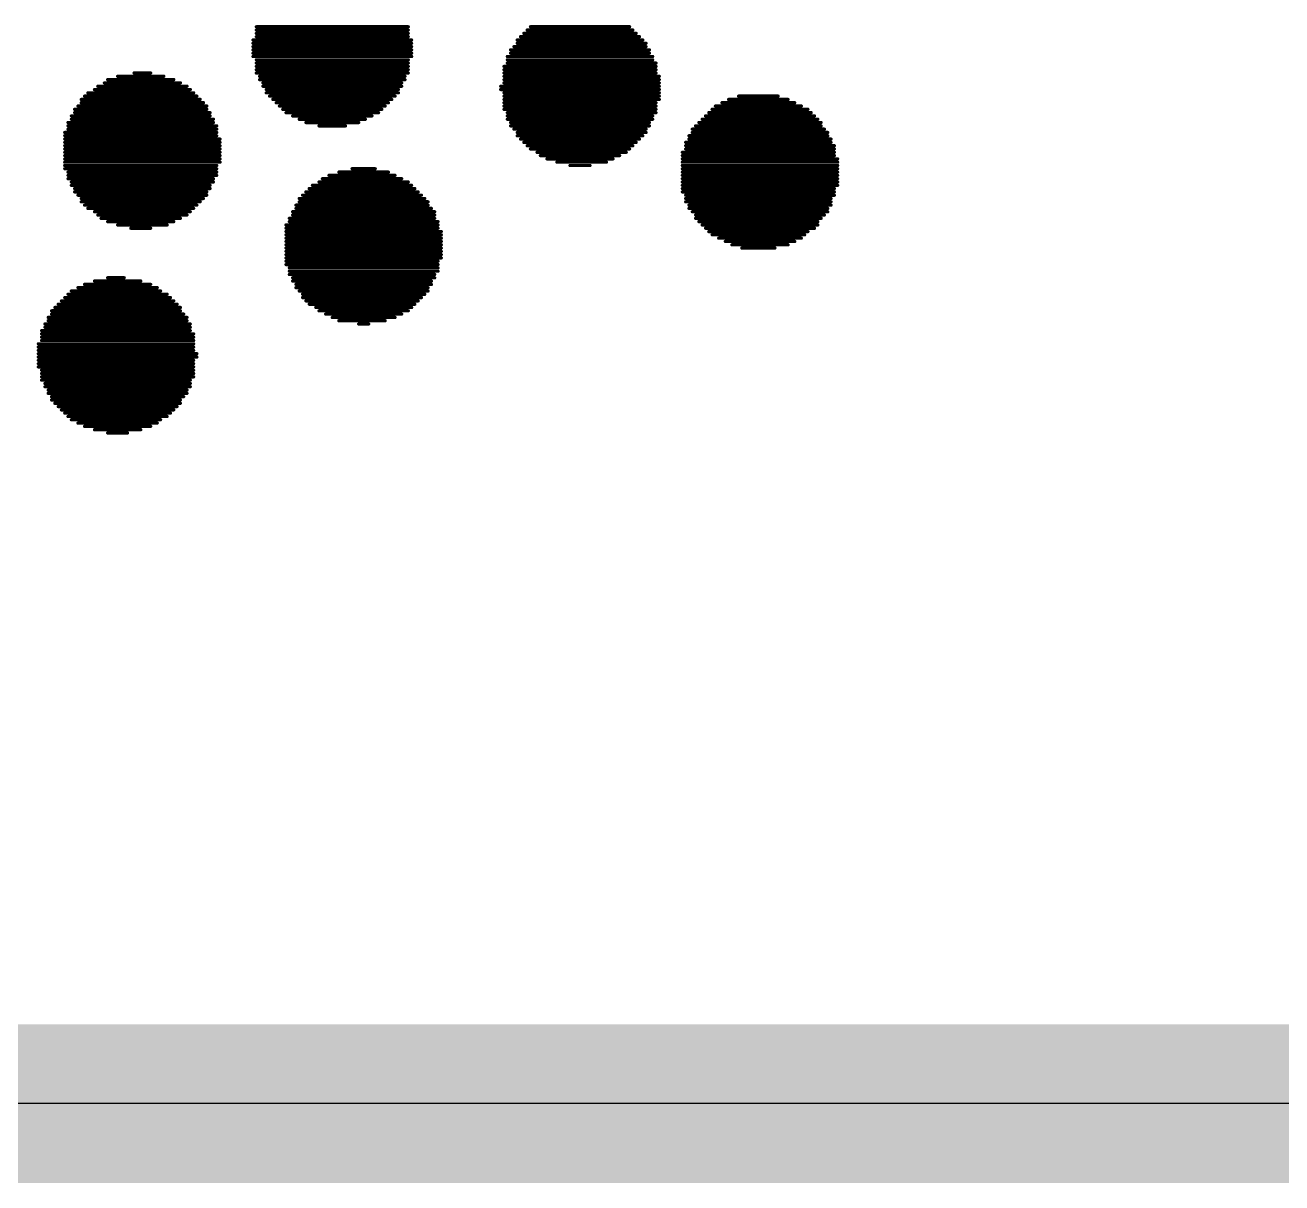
# Model space of a CAD drawing. Header units: millimetres. Extents: x 45 to 209, y 90 to 189.
# Drawn here: x 137.658 to 140.074, y 93.256 to 95.483 of the extents above; entities that cross this region are included whole.
import ezdxf

# ---------------------------------------------------------------- set-up
doc = ezdxf.new("R2010")
doc.units = ezdxf.units.MM
for name, color, linetype in [('BottomLayer', 5, 'Continuous'), ('Mechanical1', 6, 'Continuous'), ('TopLayer', 1, 'Continuous'), ('TopOverlay', 2, 'Continuous')]:
    doc.layers.add(name, color=color, linetype=linetype)

# ---------------------------------------------------------------- blocks, each defined once
blk = doc.blocks.new('5394DE47_A0E8_4329_8464_7791B7C19310_63')
at = {"layer": 'TopOverlay', "const_width": 0.00635}
for points in [[(4.383, 1.3242), (4.6751, 1.3242)], [(4.383, 1.3179), (4.6751, 1.3179)], [(4.383, 1.3115), (4.6751, 1.3115)], [(4.383, 1.3052), (4.6751, 1.3052)], [(4.891, 1.3052), (5.1196, 1.3052)], [(4.8974, 1.3115), (5.1133, 1.3115)], [(4.9037, 1.3179), (5.1069, 1.3179)], [(4.9101, 1.3242), (5.1006, 1.3242)], [(4.3767, 1.2988), (4.6815, 1.2988)], [(4.3767, 1.2925), (4.6815, 1.2925)], [(4.3767, 1.2861), (4.6815, 1.2861)], [(4.3767, 1.2798), (4.6815, 1.2798)], [(4.872, 1.2798), (5.1387, 1.2798)], [(4.8783, 1.2861), (5.1323, 1.2861)], [(4.8847, 1.2988), (5.126, 1.2988)], [(4.8847, 1.2925), (5.1323, 1.2925)], [(4.3767, 1.2734), (4.6815, 1.2734)], [(4.3767, 1.2671), (4.6815, 1.2671)], [(4.383, 1.2607), (4.6751, 1.2607)], [(4.383, 1.2544), (4.6751, 1.2544)], [(4.8656, 1.2671), (5.145, 1.2671)], [(4.8656, 1.2607), (5.145, 1.2607)], [(4.8656, 1.2544), (5.1514, 1.2544)], [(4.872, 1.2734), (5.1387, 1.2734)], [(4.1481, 1.2353), (4.1798, 1.2353)], [(4.383, 1.248), (4.6751, 1.248)], [(4.383, 1.2417), (4.6751, 1.2417)], [(4.383, 1.2353), (4.6751, 1.2353)], [(4.8593, 1.248), (5.1514, 1.248)], [(4.8593, 1.2417), (5.1514, 1.2417)], [(4.8593, 1.2353), (5.1514, 1.2353)], [(4.0782, 1.2099), (4.2497, 1.2099)], [(4.0909, 1.2163), (4.237, 1.2163)], [(4.0973, 1.2226), (4.2243, 1.2226)], [(4.1163, 1.229), (4.2052, 1.229)], [(4.3894, 1.229), (4.6688, 1.229)], [(4.3894, 1.2226), (4.6688, 1.2226)], [(4.3957, 1.2163), (4.6624, 1.2163)], [(4.3957, 1.2099), (4.6624, 1.2099)], [(4.8529, 1.2099), (5.1577, 1.2099)], [(4.8593, 1.229), (5.1577, 1.229)], [(4.8593, 1.2226), (5.1577, 1.2226)], [(4.8593, 1.2163), (5.1577, 1.2163)], [(4.0465, 1.1845), (4.2751, 1.1845)], [(4.0528, 1.1909), (4.2687, 1.1909)], [(4.0592, 1.1972), (4.2624, 1.1972)], [(4.0719, 1.2036), (4.256, 1.2036)], [(4.4021, 1.2036), (4.6561, 1.2036)], [(4.4021, 1.1972), (4.6561, 1.1972)], [(4.4084, 1.1909), (4.6497, 1.1909)], [(4.4148, 1.1845), (4.6434, 1.1845)], [(4.8529, 1.2036), (5.1577, 1.2036)], [(4.8593, 1.1972), (5.1577, 1.1972)], [(4.8593, 1.1909), (5.1577, 1.1909)], [(4.8593, 1.1845), (5.1577, 1.1845)], [(5.2911, 1.1845), (5.4054, 1.1845)], [(5.3101, 1.1909), (5.3863, 1.1909)], [(4.0338, 1.1655), (4.2878, 1.1655)], [(4.0338, 1.1591), (4.2941, 1.1591)], [(4.0401, 1.1718), (4.2878, 1.1718)], [(4.0465, 1.1782), (4.2814, 1.1782)], [(4.4211, 1.1782), (4.637, 1.1782)], [(4.4275, 1.1718), (4.6307, 1.1718)], [(4.4338, 1.1655), (4.6243, 1.1655)], [(4.4402, 1.1591), (4.618, 1.1591)], [(4.8593, 1.1782), (5.1514, 1.1782)], [(4.8593, 1.1718), (5.1514, 1.1718)], [(4.8593, 1.1655), (5.1514, 1.1655)], [(4.8656, 1.1591), (5.1514, 1.1591)], [(5.253, 1.1591), (5.4498, 1.1591)], [(5.2593, 1.1655), (5.4435, 1.1655)], [(5.2657, 1.1718), (5.4308, 1.1718)], [(5.2784, 1.1782), (5.4181, 1.1782)], [(4.0211, 1.1401), (4.3005, 1.1401)], [(4.0211, 1.1337), (4.3068, 1.1337)], [(4.0274, 1.1528), (4.2941, 1.1528)], [(4.0274, 1.1464), (4.3005, 1.1464)], [(4.4529, 1.1528), (4.6053, 1.1528)], [(4.4656, 1.1464), (4.5926, 1.1464)], [(4.4783, 1.1401), (4.5799, 1.1401)], [(4.5037, 1.1337), (4.5545, 1.1337)], [(4.8656, 1.1528), (5.145, 1.1528)], [(4.8656, 1.1464), (5.145, 1.1464)], [(4.872, 1.1401), (5.1387, 1.1401)], [(4.872, 1.1337), (5.1387, 1.1337)], [(5.2276, 1.1337), (5.4689, 1.1337)], [(5.2339, 1.1401), (5.4689, 1.1401)], [(5.2403, 1.1464), (5.4625, 1.1464)], [(5.2466, 1.1528), (5.4562, 1.1528)], [(4.0147, 1.121), (4.3068, 1.121)], [(4.0147, 1.1147), (4.3068, 1.1147)], [(4.0147, 1.1083), (4.3132, 1.1083)], [(4.0211, 1.1274), (4.3068, 1.1274)], [(4.8783, 1.1274), (5.1323, 1.1274)], [(4.8847, 1.121), (5.1323, 1.121)], [(4.8847, 1.1147), (5.126, 1.1147)], [(4.891, 1.1083), (5.1196, 1.1083)], [(5.2149, 1.1147), (5.4816, 1.1147)], [(5.2149, 1.1083), (5.4879, 1.1083)], [(5.2212, 1.1274), (5.4752, 1.1274)], [(5.2212, 1.121), (5.4816, 1.121)], [(4.0147, 1.102), (4.3132, 1.102)], [(4.0147, 1.0956), (4.3132, 1.0956)], [(4.0147, 1.0893), (4.3132, 1.0893)], [(4.8974, 1.102), (5.1133, 1.102)], [(4.9037, 1.0956), (5.1069, 1.0956)], [(4.9101, 1.0893), (5.1006, 1.0893)], [(5.2085, 1.102), (5.4879, 1.102)], [(5.2085, 1.0956), (5.4943, 1.0956)], [(5.2085, 1.0893), (5.4943, 1.0893)], [(4.0147, 1.0829), (4.3132, 1.0829)], [(4.0147, 1.0766), (4.3132, 1.0766)], [(4.0147, 1.0702), (4.3132, 1.0702)], [(4.0147, 1.0639), (4.3132, 1.0639)], [(4.9228, 1.0829), (5.0942, 1.0829)], [(4.9291, 1.0766), (5.0815, 1.0766)], [(4.9418, 1.0702), (5.0688, 1.0702)], [(4.9609, 1.0639), (5.0561, 1.0639)], [(5.2022, 1.0829), (5.4943, 1.0829)], [(5.2022, 1.0766), (5.4943, 1.0766)], [(5.2022, 1.0702), (5.5006, 1.0702)], [(5.2022, 1.0639), (5.5006, 1.0639)], [(4.0147, 1.0575), (4.3068, 1.0575)], [(4.0147, 1.0512), (4.3068, 1.0512)], [(4.0211, 1.0448), (4.3068, 1.0448)], [(4.0211, 1.0385), (4.3068, 1.0385)], [(4.5227, 1.0385), (4.6497, 1.0385)], [(4.5418, 1.0448), (4.637, 1.0448)], [(4.5672, 1.0512), (4.6116, 1.0512)], [(4.9863, 1.0575), (5.0244, 1.0575)], [(5.2022, 1.0575), (5.5006, 1.0575)], [(5.2022, 1.0512), (5.5006, 1.0512)], [(5.2022, 1.0448), (5.5006, 1.0448)], [(5.2022, 1.0385), (5.5006, 1.0385)], [(4.0211, 1.0321), (4.3005, 1.0321)], [(4.0274, 1.0258), (4.3005, 1.0258)], [(4.0274, 1.0194), (4.2941, 1.0194)], [(4.0338, 1.0131), (4.2941, 1.0131)], [(4.4846, 1.0131), (4.6878, 1.0131)], [(4.491, 1.0194), (4.6815, 1.0194)], [(4.5037, 1.0258), (4.6751, 1.0258)], [(4.51, 1.0321), (4.6624, 1.0321)], [(5.2022, 1.0321), (5.5006, 1.0321)], [(5.2022, 1.0258), (5.5006, 1.0258)], [(5.2022, 1.0194), (5.5006, 1.0194)], [(5.2022, 1.0131), (5.4943, 1.0131)], [(4.0338, 1.0067), (4.2878, 1.0067)], [(4.0401, 1.0004), (4.2878, 1.0004)], [(4.0465, 0.994), (4.2814, 0.994)], [(4.0465, 0.9877), (4.2751, 0.9877)], [(4.4656, 0.994), (4.7069, 0.994)], [(4.4656, 0.9877), (4.7132, 0.9877)], [(4.4719, 1.0004), (4.7005, 1.0004)], [(4.4783, 1.0067), (4.6942, 1.0067)], [(5.2022, 1.0067), (5.4943, 1.0067)], [(5.2085, 1.0004), (5.4943, 1.0004)], [(5.2085, 0.994), (5.4879, 0.994)], [(5.2085, 0.9877), (5.4879, 0.9877)], [(4.0528, 0.9813), (4.2687, 0.9813)], [(4.0592, 0.975), (4.2624, 0.975)], [(4.0719, 0.9686), (4.256, 0.9686)], [(4.4529, 0.9686), (4.7259, 0.9686)], [(4.4592, 0.9813), (4.7132, 0.9813)], [(4.4592, 0.975), (4.7196, 0.975)], [(5.2149, 0.9813), (5.4879, 0.9813)], [(5.2149, 0.975), (5.4816, 0.975)], [(5.2212, 0.9686), (5.4816, 0.9686)], [(4.0782, 0.9623), (4.2497, 0.9623)], [(4.0846, 0.9559), (4.237, 0.9559)], [(4.0973, 0.9496), (4.2243, 0.9496)], [(4.1163, 0.9432), (4.2116, 0.9432)], [(4.4402, 0.9432), (4.7323, 0.9432)], [(4.4465, 0.9559), (4.7259, 0.9559)], [(4.4465, 0.9496), (4.7323, 0.9496)], [(4.4529, 0.9623), (4.7259, 0.9623)], [(5.2276, 0.9623), (5.4752, 0.9623)], [(5.2276, 0.9559), (5.4689, 0.9559)], [(5.2339, 0.9496), (5.4625, 0.9496)], [(5.2403, 0.9432), (5.4625, 0.9432)], [(4.1417, 0.9369), (4.1798, 0.9369)], [(4.4402, 0.9369), (4.7323, 0.9369)], [(4.4402, 0.9305), (4.7386, 0.9305)], [(4.4402, 0.9242), (4.7386, 0.9242)], [(4.4402, 0.9178), (4.7386, 0.9178)], [(5.2466, 0.9369), (5.4562, 0.9369)], [(5.253, 0.9305), (5.4435, 0.9305)], [(5.2593, 0.9242), (5.4371, 0.9242)], [(5.272, 0.9178), (5.4308, 0.9178)], [(4.4402, 0.9115), (4.7386, 0.9115)], [(4.4402, 0.9051), (4.7386, 0.9051)], [(4.4402, 0.8988), (4.7386, 0.8988)], [(4.4402, 0.8924), (4.7386, 0.8924)], [(5.2847, 0.9115), (5.4181, 0.9115)], [(5.2974, 0.9051), (5.4054, 0.9051)], [(5.3165, 0.8988), (5.38, 0.8988)], [(4.4402, 0.8861), (4.7386, 0.8861)], [(4.4402, 0.8797), (4.7386, 0.8797)], [(4.4402, 0.8734), (4.7323, 0.8734)], [(4.4402, 0.867), (4.7323, 0.867)], [(4.4465, 0.8607), (4.7323, 0.8607)], [(4.4465, 0.8543), (4.7323, 0.8543)], [(4.4465, 0.848), (4.7259, 0.848)], [(4.0401, 0.8226), (4.1925, 0.8226)], [(4.0528, 0.8289), (4.1798, 0.8289)], [(4.0719, 0.8353), (4.1608, 0.8353)], [(4.0973, 0.8416), (4.129, 0.8416)], [(4.4529, 0.8416), (4.7259, 0.8416)], [(4.4529, 0.8353), (4.7196, 0.8353)], [(4.4592, 0.8289), (4.7196, 0.8289)], [(4.4592, 0.8226), (4.7132, 0.8226)], [(4.0084, 0.7972), (4.2243, 0.7972)], [(4.0147, 0.8035), (4.2179, 0.8035)], [(4.0211, 0.8099), (4.2116, 0.8099)], [(4.0274, 0.8162), (4.1989, 0.8162)], [(4.4656, 0.8162), (4.7132, 0.8162)], [(4.4719, 0.8099), (4.7069, 0.8099)], [(4.4719, 0.8035), (4.7005, 0.8035)], [(4.4783, 0.7972), (4.6942, 0.7972)], [(3.9893, 0.7781), (4.237, 0.7781)], [(3.9893, 0.7718), (4.2433, 0.7718)], [(3.9957, 0.7845), (4.237, 0.7845)], [(4.002, 0.7908), (4.2306, 0.7908)], [(4.4846, 0.7908), (4.6878, 0.7908)], [(4.4973, 0.7845), (4.6815, 0.7845)], [(4.5037, 0.7781), (4.6751, 0.7781)], [(4.5164, 0.7718), (4.6624, 0.7718)], [(3.9766, 0.7527), (4.256, 0.7527)], [(3.9766, 0.7464), (4.256, 0.7464)], [(3.983, 0.7654), (4.2497, 0.7654)], [(3.983, 0.7591), (4.2497, 0.7591)], [(4.5291, 0.7654), (4.6497, 0.7654)], [(4.5418, 0.7591), (4.6307, 0.7591)], [(4.5799, 0.7527), (4.5989, 0.7527)], [(3.9703, 0.74), (4.256, 0.74)], [(3.9703, 0.7337), (4.2624, 0.7337)], [(3.9703, 0.7273), (4.2624, 0.7273)], [(3.9639, 0.7146), (4.2624, 0.7146)], [(3.9639, 0.7083), (4.2624, 0.7083)], [(3.9639, 0.7019), (4.2624, 0.7019)], [(3.9703, 0.721), (4.2624, 0.721)], [(3.9639, 0.6956), (4.2687, 0.6956)], [(3.9639, 0.6892), (4.2687, 0.6892)], [(3.9639, 0.6829), (4.2624, 0.6829)], [(3.9639, 0.6765), (4.2624, 0.6765)], [(3.9639, 0.6702), (4.2624, 0.6702)], [(3.9703, 0.6638), (4.2624, 0.6638)], [(3.9703, 0.6575), (4.2624, 0.6575)], [(3.9703, 0.6511), (4.2624, 0.6511)], [(3.9703, 0.6448), (4.256, 0.6448)], [(3.9766, 0.6384), (4.256, 0.6384)], [(3.9766, 0.6321), (4.256, 0.6321)], [(3.983, 0.6257), (4.2497, 0.6257)], [(3.983, 0.6194), (4.2497, 0.6194)], [(3.9893, 0.613), (4.2433, 0.613)], [(3.9893, 0.6067), (4.237, 0.6067)], [(3.9957, 0.6003), (4.237, 0.6003)], [(4.002, 0.594), (4.2306, 0.594)], [(4.0084, 0.5876), (4.2243, 0.5876)], [(4.0147, 0.5813), (4.2179, 0.5813)], [(4.0211, 0.5749), (4.2116, 0.5749)], [(4.0274, 0.5686), (4.1989, 0.5686)], [(4.0401, 0.5622), (4.1925, 0.5622)], [(4.0528, 0.5559), (4.1798, 0.5559)], [(4.0719, 0.5495), (4.1608, 0.5495)], [(4.0973, 0.5432), (4.1354, 0.5432)]]:
    blk.add_lwpolyline(points, dxfattribs=at)
at = {"layer": 'TopOverlay', "const_width": 0.00317}
for points in [[(4.3815, 1.3242, 1), (4.3846, 1.3242, 1)], [(4.3815, 1.3179, 1), (4.3846, 1.3179, 1)], [(4.3815, 1.3115, 1), (4.3846, 1.3115, 1)], [(4.3815, 1.3052, 1), (4.3846, 1.3052, 1)], [(4.6736, 1.3242, 1), (4.6767, 1.3242, 1)], [(4.6736, 1.3179, 1), (4.6767, 1.3179, 1)], [(4.6736, 1.3115, 1), (4.6767, 1.3115, 1)], [(4.6736, 1.3052, 1), (4.6767, 1.3052, 1)], [(4.8895, 1.3052, 1), (4.8926, 1.3052, 1)], [(4.8958, 1.3115, 1), (4.899, 1.3115, 1)], [(4.9022, 1.3179, 1), (4.9053, 1.3179, 1)], [(4.9085, 1.3242, 1), (4.9117, 1.3242, 1)], [(5.099, 1.3242, 1), (5.1022, 1.3242, 1)], [(5.1054, 1.3179, 1), (5.1085, 1.3179, 1)], [(5.1117, 1.3115, 1), (5.1149, 1.3115, 1)], [(5.1181, 1.3052, 1), (5.1212, 1.3052, 1)], [(4.3751, 1.2988, 1), (4.3783, 1.2988, 1)], [(4.3751, 1.2925, 1), (4.3783, 1.2925, 1)], [(4.3751, 1.2861, 1), (4.3783, 1.2861, 1)], [(4.3751, 1.2798, 1), (4.3783, 1.2798, 1)], [(4.6799, 1.2988, 1), (4.6831, 1.2988, 1)], [(4.6799, 1.2925, 1), (4.6831, 1.2925, 1)], [(4.6799, 1.2861, 1), (4.6831, 1.2861, 1)], [(4.6799, 1.2798, 1), (4.6831, 1.2798, 1)], [(4.8704, 1.2798, 1), (4.8736, 1.2798, 1)], [(4.8768, 1.2861, 1), (4.8799, 1.2861, 1)], [(4.8831, 1.2988, 1), (4.8863, 1.2988, 1)], [(4.8831, 1.2925, 1), (4.8863, 1.2925, 1)], [(5.1244, 1.2988, 1), (5.1276, 1.2988, 1)], [(5.1308, 1.2925, 1), (5.1339, 1.2925, 1)], [(5.1308, 1.2861, 1), (5.1339, 1.2861, 1)], [(5.1371, 1.2798, 1), (5.1403, 1.2798, 1)], [(4.3751, 1.2734, 1), (4.3783, 1.2734, 1)], [(4.3751, 1.2671, 1), (4.3783, 1.2671, 1)], [(4.3815, 1.2607, 1), (4.3846, 1.2607, 1)], [(4.3815, 1.2544, 1), (4.3846, 1.2544, 1)], [(4.6736, 1.2607, 1), (4.6767, 1.2607, 1)], [(4.6736, 1.2544, 1), (4.6767, 1.2544, 1)], [(4.6799, 1.2734, 1), (4.6831, 1.2734, 1)], [(4.6799, 1.2671, 1), (4.6831, 1.2671, 1)], [(4.8641, 1.2671, 1), (4.8672, 1.2671, 1)], [(4.8641, 1.2607, 1), (4.8672, 1.2607, 1)], [(4.8641, 1.2544, 1), (4.8672, 1.2544, 1)], [(4.8704, 1.2734, 1), (4.8736, 1.2734, 1)], [(5.1371, 1.2734, 1), (5.1403, 1.2734, 1)], [(5.1435, 1.2671, 1), (5.1466, 1.2671, 1)], [(5.1435, 1.2607, 1), (5.1466, 1.2607, 1)], [(5.1498, 1.2544, 1), (5.153, 1.2544, 1)], [(4.1465, 1.2353, 1), (4.1497, 1.2353, 1)], [(4.1783, 1.2353, 1), (4.1814, 1.2353, 1)], [(4.3815, 1.248, 1), (4.3846, 1.248, 1)], [(4.3815, 1.2417, 1), (4.3846, 1.2417, 1)], [(4.3815, 1.2353, 1), (4.3846, 1.2353, 1)], [(4.6736, 1.248, 1), (4.6767, 1.248, 1)], [(4.6736, 1.2417, 1), (4.6767, 1.2417, 1)], [(4.6736, 1.2353, 1), (4.6767, 1.2353, 1)], [(4.8577, 1.248, 1), (4.8609, 1.248, 1)], [(4.8577, 1.2417, 1), (4.8609, 1.2417, 1)], [(4.8577, 1.2353, 1), (4.8609, 1.2353, 1)], [(5.1498, 1.248, 1), (5.153, 1.248, 1)], [(5.1498, 1.2417, 1), (5.153, 1.2417, 1)], [(5.1498, 1.2353, 1), (5.153, 1.2353, 1)], [(4.0767, 1.2099, 1), (4.0798, 1.2099, 1)], [(4.0894, 1.2163, 1), (4.0925, 1.2163, 1)], [(4.0957, 1.2226, 1), (4.0989, 1.2226, 1)], [(4.1148, 1.229, 1), (4.1179, 1.229, 1)], [(4.2037, 1.229, 1), (4.2068, 1.229, 1)], [(4.2227, 1.2226, 1), (4.2259, 1.2226, 1)], [(4.2354, 1.2163, 1), (4.2386, 1.2163, 1)], [(4.2481, 1.2099, 1), (4.2513, 1.2099, 1)], [(4.3878, 1.229, 1), (4.391, 1.229, 1)], [(4.3878, 1.2226, 1), (4.391, 1.2226, 1)], [(4.3942, 1.2163, 1), (4.3973, 1.2163, 1)], [(4.3942, 1.2099, 1), (4.3973, 1.2099, 1)], [(4.6609, 1.2163, 1), (4.664, 1.2163, 1)], [(4.6609, 1.2099, 1), (4.664, 1.2099, 1)], [(4.6672, 1.229, 1), (4.6704, 1.229, 1)], [(4.6672, 1.2226, 1), (4.6704, 1.2226, 1)], [(4.8514, 1.2099, 1), (4.8545, 1.2099, 1)], [(4.8577, 1.229, 1), (4.8609, 1.229, 1)], [(4.8577, 1.2226, 1), (4.8609, 1.2226, 1)], [(4.8577, 1.2163, 1), (4.8609, 1.2163, 1)], [(5.1562, 1.229, 1), (5.1593, 1.229, 1)], [(5.1562, 1.2226, 1), (5.1593, 1.2226, 1)], [(5.1562, 1.2163, 1), (5.1593, 1.2163, 1)], [(5.1562, 1.2099, 1), (5.1593, 1.2099, 1)], [(4.0449, 1.1845, 1), (4.0481, 1.1845, 1)], [(4.0513, 1.1909, 1), (4.0544, 1.1909, 1)], [(4.0576, 1.1972, 1), (4.0608, 1.1972, 1)], [(4.0703, 1.2036, 1), (4.0735, 1.2036, 1)], [(4.2545, 1.2036, 1), (4.2576, 1.2036, 1)], [(4.2608, 1.1972, 1), (4.264, 1.1972, 1)], [(4.2672, 1.1909, 1), (4.2703, 1.1909, 1)], [(4.2735, 1.1845, 1), (4.2767, 1.1845, 1)], [(4.4005, 1.2036, 1), (4.4037, 1.2036, 1)], [(4.4005, 1.1972, 1), (4.4037, 1.1972, 1)], [(4.4069, 1.1909, 1), (4.41, 1.1909, 1)], [(4.4132, 1.1845, 1), (4.4164, 1.1845, 1)], [(4.6418, 1.1845, 1), (4.645, 1.1845, 1)], [(4.6482, 1.1909, 1), (4.6513, 1.1909, 1)], [(4.6545, 1.2036, 1), (4.6577, 1.2036, 1)], [(4.6545, 1.1972, 1), (4.6577, 1.1972, 1)], [(4.8514, 1.2036, 1), (4.8545, 1.2036, 1)], [(4.8577, 1.1972, 1), (4.8609, 1.1972, 1)], [(4.8577, 1.1909, 1), (4.8609, 1.1909, 1)], [(4.8577, 1.1845, 1), (4.8609, 1.1845, 1)], [(5.1562, 1.2036, 1), (5.1593, 1.2036, 1)], [(5.1562, 1.1972, 1), (5.1593, 1.1972, 1)], [(5.1562, 1.1909, 1), (5.1593, 1.1909, 1)], [(5.1562, 1.1845, 1), (5.1593, 1.1845, 1)], [(5.2895, 1.1845, 1), (5.2927, 1.1845, 1)], [(5.3086, 1.1909, 1), (5.3117, 1.1909, 1)], [(5.3848, 1.1909, 1), (5.3879, 1.1909, 1)], [(5.4038, 1.1845, 1), (5.407, 1.1845, 1)], [(4.0322, 1.1655, 1), (4.0354, 1.1655, 1)], [(4.0322, 1.1591, 1), (4.0354, 1.1591, 1)], [(4.0386, 1.1718, 1), (4.0417, 1.1718, 1)], [(4.0449, 1.1782, 1), (4.0481, 1.1782, 1)], [(4.2799, 1.1782, 1), (4.283, 1.1782, 1)], [(4.2862, 1.1718, 1), (4.2894, 1.1718, 1)], [(4.2862, 1.1655, 1), (4.2894, 1.1655, 1)], [(4.2926, 1.1591, 1), (4.2957, 1.1591, 1)], [(4.4196, 1.1782, 1), (4.4227, 1.1782, 1)], [(4.4259, 1.1718, 1), (4.4291, 1.1718, 1)], [(4.4323, 1.1655, 1), (4.4354, 1.1655, 1)], [(4.4386, 1.1591, 1), (4.4418, 1.1591, 1)], [(4.6164, 1.1591, 1), (4.6196, 1.1591, 1)], [(4.6228, 1.1655, 1), (4.6259, 1.1655, 1)], [(4.6291, 1.1718, 1), (4.6323, 1.1718, 1)], [(4.6355, 1.1782, 1), (4.6386, 1.1782, 1)], [(4.8577, 1.1782, 1), (4.8609, 1.1782, 1)], [(4.8577, 1.1718, 1), (4.8609, 1.1718, 1)], [(4.8577, 1.1655, 1), (4.8609, 1.1655, 1)], [(4.8641, 1.1591, 1), (4.8672, 1.1591, 1)], [(5.1498, 1.1782, 1), (5.153, 1.1782, 1)], [(5.1498, 1.1718, 1), (5.153, 1.1718, 1)], [(5.1498, 1.1655, 1), (5.153, 1.1655, 1)], [(5.1498, 1.1591, 1), (5.153, 1.1591, 1)], [(5.2514, 1.1591, 1), (5.2546, 1.1591, 1)], [(5.2578, 1.1655, 1), (5.2609, 1.1655, 1)], [(5.2641, 1.1718, 1), (5.2673, 1.1718, 1)], [(5.2768, 1.1782, 1), (5.28, 1.1782, 1)], [(5.4165, 1.1782, 1), (5.4197, 1.1782, 1)], [(5.4292, 1.1718, 1), (5.4324, 1.1718, 1)], [(5.4419, 1.1655, 1), (5.4451, 1.1655, 1)], [(5.4483, 1.1591, 1), (5.4514, 1.1591, 1)], [(4.0195, 1.1401, 1), (4.0227, 1.1401, 1)], [(4.0195, 1.1337, 1), (4.0227, 1.1337, 1)], [(4.0259, 1.1528, 1), (4.029, 1.1528, 1)], [(4.0259, 1.1464, 1), (4.029, 1.1464, 1)], [(4.2926, 1.1528, 1), (4.2957, 1.1528, 1)], [(4.2989, 1.1464, 1), (4.3021, 1.1464, 1)], [(4.2989, 1.1401, 1), (4.3021, 1.1401, 1)], [(4.3053, 1.1337, 1), (4.3084, 1.1337, 1)], [(4.4513, 1.1528, 1), (4.4545, 1.1528, 1)], [(4.464, 1.1464, 1), (4.4672, 1.1464, 1)], [(4.4767, 1.1401, 1), (4.4799, 1.1401, 1)], [(4.5021, 1.1337, 1), (4.5053, 1.1337, 1)], [(4.5529, 1.1337, 1), (4.5561, 1.1337, 1)], [(4.5783, 1.1401, 1), (4.5815, 1.1401, 1)], [(4.591, 1.1464, 1), (4.5942, 1.1464, 1)], [(4.6037, 1.1528, 1), (4.6069, 1.1528, 1)], [(4.8641, 1.1528, 1), (4.8672, 1.1528, 1)], [(4.8641, 1.1464, 1), (4.8672, 1.1464, 1)], [(4.8704, 1.1401, 1), (4.8736, 1.1401, 1)], [(4.8704, 1.1337, 1), (4.8736, 1.1337, 1)], [(5.1371, 1.1401, 1), (5.1403, 1.1401, 1)], [(5.1371, 1.1337, 1), (5.1403, 1.1337, 1)], [(5.1435, 1.1528, 1), (5.1466, 1.1528, 1)], [(5.1435, 1.1464, 1), (5.1466, 1.1464, 1)], [(5.226, 1.1337, 1), (5.2292, 1.1337, 1)], [(5.2324, 1.1401, 1), (5.2355, 1.1401, 1)], [(5.2387, 1.1464, 1), (5.2419, 1.1464, 1)], [(5.2451, 1.1528, 1), (5.2482, 1.1528, 1)], [(5.4546, 1.1528, 1), (5.4578, 1.1528, 1)], [(5.461, 1.1464, 1), (5.4641, 1.1464, 1)], [(5.4673, 1.1401, 1), (5.4705, 1.1401, 1)], [(5.4673, 1.1337, 1), (5.4705, 1.1337, 1)], [(4.0132, 1.121, 1), (4.0163, 1.121, 1)], [(4.0132, 1.1147, 1), (4.0163, 1.1147, 1)], [(4.0132, 1.1083, 1), (4.0163, 1.1083, 1)], [(4.0195, 1.1274, 1), (4.0227, 1.1274, 1)], [(4.3053, 1.1274, 1), (4.3084, 1.1274, 1)], [(4.3053, 1.121, 1), (4.3084, 1.121, 1)], [(4.3053, 1.1147, 1), (4.3084, 1.1147, 1)], [(4.3116, 1.1083, 1), (4.3148, 1.1083, 1)], [(4.8768, 1.1274, 1), (4.8799, 1.1274, 1)], [(4.8831, 1.121, 1), (4.8863, 1.121, 1)], [(4.8831, 1.1147, 1), (4.8863, 1.1147, 1)], [(4.8895, 1.1083, 1), (4.8926, 1.1083, 1)], [(5.1181, 1.1083, 1), (5.1212, 1.1083, 1)], [(5.1244, 1.1147, 1), (5.1276, 1.1147, 1)], [(5.1308, 1.1274, 1), (5.1339, 1.1274, 1)], [(5.1308, 1.121, 1), (5.1339, 1.121, 1)], [(5.2133, 1.1147, 1), (5.2165, 1.1147, 1)], [(5.2133, 1.1083, 1), (5.2165, 1.1083, 1)], [(5.2197, 1.1274, 1), (5.2228, 1.1274, 1)], [(5.2197, 1.121, 1), (5.2228, 1.121, 1)], [(5.4737, 1.1274, 1), (5.4768, 1.1274, 1)], [(5.48, 1.121, 1), (5.4832, 1.121, 1)], [(5.48, 1.1147, 1), (5.4832, 1.1147, 1)], [(5.4864, 1.1083, 1), (5.4895, 1.1083, 1)], [(4.0132, 1.102, 1), (4.0163, 1.102, 1)], [(4.0132, 1.0956, 1), (4.0163, 1.0956, 1)], [(4.0132, 1.0893, 1), (4.0163, 1.0893, 1)], [(4.3116, 1.102, 1), (4.3148, 1.102, 1)], [(4.3116, 1.0956, 1), (4.3148, 1.0956, 1)], [(4.3116, 1.0893, 1), (4.3148, 1.0893, 1)], [(4.8958, 1.102, 1), (4.899, 1.102, 1)], [(4.9022, 1.0956, 1), (4.9053, 1.0956, 1)], [(4.9085, 1.0893, 1), (4.9117, 1.0893, 1)], [(5.099, 1.0893, 1), (5.1022, 1.0893, 1)], [(5.1054, 1.0956, 1), (5.1085, 1.0956, 1)], [(5.1117, 1.102, 1), (5.1149, 1.102, 1)], [(5.207, 1.102, 1), (5.2101, 1.102, 1)], [(5.207, 1.0956, 1), (5.2101, 1.0956, 1)], [(5.207, 1.0893, 1), (5.2101, 1.0893, 1)], [(5.4864, 1.102, 1), (5.4895, 1.102, 1)], [(5.4927, 1.0956, 1), (5.4959, 1.0956, 1)], [(5.4927, 1.0893, 1), (5.4959, 1.0893, 1)], [(4.0132, 1.0829, 1), (4.0163, 1.0829, 1)], [(4.0132, 1.0766, 1), (4.0163, 1.0766, 1)], [(4.0132, 1.0702, 1), (4.0163, 1.0702, 1)], [(4.0132, 1.0639, 1), (4.0163, 1.0639, 1)], [(4.3116, 1.0829, 1), (4.3148, 1.0829, 1)], [(4.3116, 1.0766, 1), (4.3148, 1.0766, 1)], [(4.3116, 1.0702, 1), (4.3148, 1.0702, 1)], [(4.3116, 1.0639, 1), (4.3148, 1.0639, 1)], [(4.9212, 1.0829, 1), (4.9244, 1.0829, 1)], [(4.9276, 1.0766, 1), (4.9307, 1.0766, 1)], [(4.9403, 1.0702, 1), (4.9434, 1.0702, 1)], [(4.9593, 1.0639, 1), (4.9625, 1.0639, 1)], [(5.0546, 1.0639, 1), (5.0577, 1.0639, 1)], [(5.0673, 1.0702, 1), (5.0704, 1.0702, 1)], [(5.08, 1.0766, 1), (5.0831, 1.0766, 1)], [(5.0927, 1.0829, 1), (5.0958, 1.0829, 1)], [(5.2006, 1.0829, 1), (5.2038, 1.0829, 1)], [(5.2006, 1.0766, 1), (5.2038, 1.0766, 1)], [(5.2006, 1.0702, 1), (5.2038, 1.0702, 1)], [(5.2006, 1.0639, 1), (5.2038, 1.0639, 1)], [(5.4927, 1.0829, 1), (5.4959, 1.0829, 1)], [(5.4927, 1.0766, 1), (5.4959, 1.0766, 1)], [(5.4991, 1.0702, 1), (5.5022, 1.0702, 1)], [(5.4991, 1.0639, 1), (5.5022, 1.0639, 1)], [(4.0132, 1.0575, 1), (4.0163, 1.0575, 1)], [(4.0132, 1.0512, 1), (4.0163, 1.0512, 1)], [(4.0195, 1.0448, 1), (4.0227, 1.0448, 1)], [(4.0195, 1.0385, 1), (4.0227, 1.0385, 1)], [(4.3053, 1.0575, 1), (4.3084, 1.0575, 1)], [(4.3053, 1.0512, 1), (4.3084, 1.0512, 1)], [(4.3053, 1.0448, 1), (4.3084, 1.0448, 1)], [(4.3053, 1.0385, 1), (4.3084, 1.0385, 1)], [(4.5212, 1.0385, 1), (4.5243, 1.0385, 1)], [(4.5402, 1.0448, 1), (4.5434, 1.0448, 1)], [(4.5656, 1.0512, 1), (4.5688, 1.0512, 1)], [(4.6101, 1.0512, 1), (4.6132, 1.0512, 1)], [(4.6355, 1.0448, 1), (4.6386, 1.0448, 1)], [(4.6482, 1.0385, 1), (4.6513, 1.0385, 1)], [(4.9847, 1.0575, 1), (4.9879, 1.0575, 1)], [(5.0228, 1.0575, 1), (5.026, 1.0575, 1)], [(5.2006, 1.0575, 1), (5.2038, 1.0575, 1)], [(5.2006, 1.0512, 1), (5.2038, 1.0512, 1)], [(5.2006, 1.0448, 1), (5.2038, 1.0448, 1)], [(5.2006, 1.0385, 1), (5.2038, 1.0385, 1)], [(5.4991, 1.0575, 1), (5.5022, 1.0575, 1)], [(5.4991, 1.0512, 1), (5.5022, 1.0512, 1)], [(5.4991, 1.0448, 1), (5.5022, 1.0448, 1)], [(5.4991, 1.0385, 1), (5.5022, 1.0385, 1)], [(4.0195, 1.0321, 1), (4.0227, 1.0321, 1)], [(4.0259, 1.0258, 1), (4.029, 1.0258, 1)], [(4.0259, 1.0194, 1), (4.029, 1.0194, 1)], [(4.0322, 1.0131, 1), (4.0354, 1.0131, 1)], [(4.2926, 1.0194, 1), (4.2957, 1.0194, 1)], [(4.2926, 1.0131, 1), (4.2957, 1.0131, 1)], [(4.2989, 1.0321, 1), (4.3021, 1.0321, 1)], [(4.2989, 1.0258, 1), (4.3021, 1.0258, 1)], [(4.4831, 1.0131, 1), (4.4862, 1.0131, 1)], [(4.4894, 1.0194, 1), (4.4926, 1.0194, 1)], [(4.5021, 1.0258, 1), (4.5053, 1.0258, 1)], [(4.5085, 1.0321, 1), (4.5116, 1.0321, 1)], [(4.6609, 1.0321, 1), (4.664, 1.0321, 1)], [(4.6736, 1.0258, 1), (4.6767, 1.0258, 1)], [(4.6799, 1.0194, 1), (4.6831, 1.0194, 1)], [(4.6863, 1.0131, 1), (4.6894, 1.0131, 1)], [(5.2006, 1.0321, 1), (5.2038, 1.0321, 1)], [(5.2006, 1.0258, 1), (5.2038, 1.0258, 1)], [(5.2006, 1.0194, 1), (5.2038, 1.0194, 1)], [(5.2006, 1.0131, 1), (5.2038, 1.0131, 1)], [(5.4927, 1.0131, 1), (5.4959, 1.0131, 1)], [(5.4991, 1.0321, 1), (5.5022, 1.0321, 1)], [(5.4991, 1.0258, 1), (5.5022, 1.0258, 1)], [(5.4991, 1.0194, 1), (5.5022, 1.0194, 1)], [(4.0322, 1.0067, 1), (4.0354, 1.0067, 1)], [(4.0386, 1.0004, 1), (4.0417, 1.0004, 1)], [(4.0449, 0.994, 1), (4.0481, 0.994, 1)], [(4.0449, 0.9877, 1), (4.0481, 0.9877, 1)], [(4.2735, 0.9877, 1), (4.2767, 0.9877, 1)], [(4.2799, 0.994, 1), (4.283, 0.994, 1)], [(4.2862, 1.0067, 1), (4.2894, 1.0067, 1)], [(4.2862, 1.0004, 1), (4.2894, 1.0004, 1)], [(4.464, 0.994, 1), (4.4672, 0.994, 1)], [(4.464, 0.9877, 1), (4.4672, 0.9877, 1)], [(4.4704, 1.0004, 1), (4.4735, 1.0004, 1)], [(4.4767, 1.0067, 1), (4.4799, 1.0067, 1)], [(4.6926, 1.0067, 1), (4.6958, 1.0067, 1)], [(4.699, 1.0004, 1), (4.7021, 1.0004, 1)], [(4.7053, 0.994, 1), (4.7085, 0.994, 1)], [(4.7117, 0.9877, 1), (4.7148, 0.9877, 1)], [(5.2006, 1.0067, 1), (5.2038, 1.0067, 1)], [(5.207, 1.0004, 1), (5.2101, 1.0004, 1)], [(5.207, 0.994, 1), (5.2101, 0.994, 1)], [(5.207, 0.9877, 1), (5.2101, 0.9877, 1)], [(5.4864, 0.994, 1), (5.4895, 0.994, 1)], [(5.4864, 0.9877, 1), (5.4895, 0.9877, 1)], [(5.4927, 1.0067, 1), (5.4959, 1.0067, 1)], [(5.4927, 1.0004, 1), (5.4959, 1.0004, 1)], [(4.0513, 0.9813, 1), (4.0544, 0.9813, 1)], [(4.0576, 0.975, 1), (4.0608, 0.975, 1)], [(4.0703, 0.9686, 1), (4.0735, 0.9686, 1)], [(4.2545, 0.9686, 1), (4.2576, 0.9686, 1)], [(4.2608, 0.975, 1), (4.264, 0.975, 1)], [(4.2672, 0.9813, 1), (4.2703, 0.9813, 1)], [(4.4513, 0.9686, 1), (4.4545, 0.9686, 1)], [(4.4577, 0.9813, 1), (4.4608, 0.9813, 1)], [(4.4577, 0.975, 1), (4.4608, 0.975, 1)], [(4.7117, 0.9813, 1), (4.7148, 0.9813, 1)], [(4.718, 0.975, 1), (4.7212, 0.975, 1)], [(4.7244, 0.9686, 1), (4.7275, 0.9686, 1)], [(5.2133, 0.9813, 1), (5.2165, 0.9813, 1)], [(5.2133, 0.975, 1), (5.2165, 0.975, 1)], [(5.2197, 0.9686, 1), (5.2228, 0.9686, 1)], [(5.48, 0.975, 1), (5.4832, 0.975, 1)], [(5.48, 0.9686, 1), (5.4832, 0.9686, 1)], [(5.4864, 0.9813, 1), (5.4895, 0.9813, 1)], [(4.0767, 0.9623, 1), (4.0798, 0.9623, 1)], [(4.083, 0.9559, 1), (4.0862, 0.9559, 1)], [(4.0957, 0.9496, 1), (4.0989, 0.9496, 1)], [(4.1148, 0.9432, 1), (4.1179, 0.9432, 1)], [(4.21, 0.9432, 1), (4.2132, 0.9432, 1)], [(4.2227, 0.9496, 1), (4.2259, 0.9496, 1)], [(4.2354, 0.9559, 1), (4.2386, 0.9559, 1)], [(4.2481, 0.9623, 1), (4.2513, 0.9623, 1)], [(4.4386, 0.9432, 1), (4.4418, 0.9432, 1)], [(4.445, 0.9559, 1), (4.4481, 0.9559, 1)], [(4.445, 0.9496, 1), (4.4481, 0.9496, 1)], [(4.4513, 0.9623, 1), (4.4545, 0.9623, 1)], [(4.7244, 0.9623, 1), (4.7275, 0.9623, 1)], [(4.7244, 0.9559, 1), (4.7275, 0.9559, 1)], [(4.7307, 0.9496, 1), (4.7339, 0.9496, 1)], [(4.7307, 0.9432, 1), (4.7339, 0.9432, 1)], [(5.226, 0.9623, 1), (5.2292, 0.9623, 1)], [(5.226, 0.9559, 1), (5.2292, 0.9559, 1)], [(5.2324, 0.9496, 1), (5.2355, 0.9496, 1)], [(5.2387, 0.9432, 1), (5.2419, 0.9432, 1)], [(5.461, 0.9496, 1), (5.4641, 0.9496, 1)], [(5.461, 0.9432, 1), (5.4641, 0.9432, 1)], [(5.4673, 0.9559, 1), (5.4705, 0.9559, 1)], [(5.4737, 0.9623, 1), (5.4768, 0.9623, 1)], [(4.1402, 0.9369, 1), (4.1433, 0.9369, 1)], [(4.1783, 0.9369, 1), (4.1814, 0.9369, 1)], [(4.4386, 0.9369, 1), (4.4418, 0.9369, 1)], [(4.4386, 0.9305, 1), (4.4418, 0.9305, 1)], [(4.4386, 0.9242, 1), (4.4418, 0.9242, 1)], [(4.4386, 0.9178, 1), (4.4418, 0.9178, 1)], [(4.7307, 0.9369, 1), (4.7339, 0.9369, 1)], [(4.7371, 0.9305, 1), (4.7402, 0.9305, 1)], [(4.7371, 0.9242, 1), (4.7402, 0.9242, 1)], [(4.7371, 0.9178, 1), (4.7402, 0.9178, 1)], [(5.2451, 0.9369, 1), (5.2482, 0.9369, 1)], [(5.2514, 0.9305, 1), (5.2546, 0.9305, 1)], [(5.2578, 0.9242, 1), (5.2609, 0.9242, 1)], [(5.2705, 0.9178, 1), (5.2736, 0.9178, 1)], [(5.4292, 0.9178, 1), (5.4324, 0.9178, 1)], [(5.4356, 0.9242, 1), (5.4387, 0.9242, 1)], [(5.4419, 0.9305, 1), (5.4451, 0.9305, 1)], [(5.4546, 0.9369, 1), (5.4578, 0.9369, 1)], [(4.4386, 0.9115, 1), (4.4418, 0.9115, 1)], [(4.4386, 0.9051, 1), (4.4418, 0.9051, 1)], [(4.4386, 0.8988, 1), (4.4418, 0.8988, 1)], [(4.4386, 0.8924, 1), (4.4418, 0.8924, 1)], [(4.7371, 0.9115, 1), (4.7402, 0.9115, 1)], [(4.7371, 0.9051, 1), (4.7402, 0.9051, 1)], [(4.7371, 0.8988, 1), (4.7402, 0.8988, 1)], [(4.7371, 0.8924, 1), (4.7402, 0.8924, 1)], [(5.2832, 0.9115, 1), (5.2863, 0.9115, 1)], [(5.2959, 0.9051, 1), (5.299, 0.9051, 1)], [(5.3149, 0.8988, 1), (5.3181, 0.8988, 1)], [(5.3784, 0.8988, 1), (5.3816, 0.8988, 1)], [(5.4038, 0.9051, 1), (5.407, 0.9051, 1)], [(5.4165, 0.9115, 1), (5.4197, 0.9115, 1)], [(4.4386, 0.8861, 1), (4.4418, 0.8861, 1)], [(4.4386, 0.8797, 1), (4.4418, 0.8797, 1)], [(4.4386, 0.8734, 1), (4.4418, 0.8734, 1)], [(4.4386, 0.867, 1), (4.4418, 0.867, 1)], [(4.7307, 0.8734, 1), (4.7339, 0.8734, 1)], [(4.7307, 0.867, 1), (4.7339, 0.867, 1)], [(4.7371, 0.8861, 1), (4.7402, 0.8861, 1)], [(4.7371, 0.8797, 1), (4.7402, 0.8797, 1)], [(4.445, 0.8607, 1), (4.4481, 0.8607, 1)], [(4.445, 0.8543, 1), (4.4481, 0.8543, 1)], [(4.445, 0.848, 1), (4.4481, 0.848, 1)], [(4.7244, 0.848, 1), (4.7275, 0.848, 1)], [(4.7307, 0.8607, 1), (4.7339, 0.8607, 1)], [(4.7307, 0.8543, 1), (4.7339, 0.8543, 1)], [(4.0386, 0.8226, 1), (4.0417, 0.8226, 1)], [(4.0513, 0.8289, 1), (4.0544, 0.8289, 1)], [(4.0703, 0.8353, 1), (4.0735, 0.8353, 1)], [(4.0957, 0.8416, 1), (4.0989, 0.8416, 1)], [(4.1275, 0.8416, 1), (4.1306, 0.8416, 1)], [(4.1592, 0.8353, 1), (4.1624, 0.8353, 1)], [(4.1783, 0.8289, 1), (4.1814, 0.8289, 1)], [(4.191, 0.8226, 1), (4.1941, 0.8226, 1)], [(4.4513, 0.8416, 1), (4.4545, 0.8416, 1)], [(4.4513, 0.8353, 1), (4.4545, 0.8353, 1)], [(4.4577, 0.8289, 1), (4.4608, 0.8289, 1)], [(4.4577, 0.8226, 1), (4.4608, 0.8226, 1)], [(4.7117, 0.8226, 1), (4.7148, 0.8226, 1)], [(4.718, 0.8353, 1), (4.7212, 0.8353, 1)], [(4.718, 0.8289, 1), (4.7212, 0.8289, 1)], [(4.7244, 0.8416, 1), (4.7275, 0.8416, 1)], [(4.0068, 0.7972, 1), (4.01, 0.7972, 1)], [(4.0132, 0.8035, 1), (4.0163, 0.8035, 1)], [(4.0195, 0.8099, 1), (4.0227, 0.8099, 1)], [(4.0259, 0.8162, 1), (4.029, 0.8162, 1)], [(4.1973, 0.8162, 1), (4.2005, 0.8162, 1)], [(4.21, 0.8099, 1), (4.2132, 0.8099, 1)], [(4.2164, 0.8035, 1), (4.2195, 0.8035, 1)], [(4.2227, 0.7972, 1), (4.2259, 0.7972, 1)], [(4.464, 0.8162, 1), (4.4672, 0.8162, 1)], [(4.4704, 0.8099, 1), (4.4735, 0.8099, 1)], [(4.4704, 0.8035, 1), (4.4735, 0.8035, 1)], [(4.4767, 0.7972, 1), (4.4799, 0.7972, 1)], [(4.6926, 0.7972, 1), (4.6958, 0.7972, 1)], [(4.699, 0.8035, 1), (4.7021, 0.8035, 1)], [(4.7053, 0.8099, 1), (4.7085, 0.8099, 1)], [(4.7117, 0.8162, 1), (4.7148, 0.8162, 1)], [(3.9878, 0.7781, 1), (3.9909, 0.7781, 1)], [(3.9878, 0.7718, 1), (3.9909, 0.7718, 1)], [(3.9941, 0.7845, 1), (3.9973, 0.7845, 1)], [(4.0005, 0.7908, 1), (4.0036, 0.7908, 1)], [(4.2291, 0.7908, 1), (4.2322, 0.7908, 1)], [(4.2354, 0.7845, 1), (4.2386, 0.7845, 1)], [(4.2354, 0.7781, 1), (4.2386, 0.7781, 1)], [(4.2418, 0.7718, 1), (4.2449, 0.7718, 1)], [(4.4831, 0.7908, 1), (4.4862, 0.7908, 1)], [(4.4958, 0.7845, 1), (4.4989, 0.7845, 1)], [(4.5021, 0.7781, 1), (4.5053, 0.7781, 1)], [(4.5148, 0.7718, 1), (4.518, 0.7718, 1)], [(4.6609, 0.7718, 1), (4.664, 0.7718, 1)], [(4.6736, 0.7781, 1), (4.6767, 0.7781, 1)], [(4.6799, 0.7845, 1), (4.6831, 0.7845, 1)], [(4.6863, 0.7908, 1), (4.6894, 0.7908, 1)], [(3.9751, 0.7527, 1), (3.9782, 0.7527, 1)], [(3.9751, 0.7464, 1), (3.9782, 0.7464, 1)], [(3.9814, 0.7654, 1), (3.9846, 0.7654, 1)], [(3.9814, 0.7591, 1), (3.9846, 0.7591, 1)], [(4.2481, 0.7654, 1), (4.2513, 0.7654, 1)], [(4.2481, 0.7591, 1), (4.2513, 0.7591, 1)], [(4.2545, 0.7527, 1), (4.2576, 0.7527, 1)], [(4.2545, 0.7464, 1), (4.2576, 0.7464, 1)], [(4.5275, 0.7654, 1), (4.5307, 0.7654, 1)], [(4.5402, 0.7591, 1), (4.5434, 0.7591, 1)], [(4.5783, 0.7527, 1), (4.5815, 0.7527, 1)], [(4.5974, 0.7527, 1), (4.6005, 0.7527, 1)], [(4.6291, 0.7591, 1), (4.6323, 0.7591, 1)], [(4.6482, 0.7654, 1), (4.6513, 0.7654, 1)], [(3.9687, 0.74, 1), (3.9719, 0.74, 1)], [(3.9687, 0.7337, 1), (3.9719, 0.7337, 1)], [(3.9687, 0.7273, 1), (3.9719, 0.7273, 1)], [(4.2545, 0.74, 1), (4.2576, 0.74, 1)], [(4.2608, 0.7337, 1), (4.264, 0.7337, 1)], [(4.2608, 0.7273, 1), (4.264, 0.7273, 1)], [(3.9624, 0.7146, 1), (3.9655, 0.7146, 1)], [(3.9624, 0.7083, 1), (3.9655, 0.7083, 1)], [(3.9624, 0.7019, 1), (3.9655, 0.7019, 1)], [(3.9687, 0.721, 1), (3.9719, 0.721, 1)], [(4.2608, 0.721, 1), (4.264, 0.721, 1)], [(4.2608, 0.7146, 1), (4.264, 0.7146, 1)], [(4.2608, 0.7083, 1), (4.264, 0.7083, 1)], [(4.2608, 0.7019, 1), (4.264, 0.7019, 1)], [(3.9624, 0.6956, 1), (3.9655, 0.6956, 1)], [(3.9624, 0.6892, 1), (3.9655, 0.6892, 1)], [(3.9624, 0.6829, 1), (3.9655, 0.6829, 1)], [(3.9624, 0.6765, 1), (3.9655, 0.6765, 1)], [(4.2608, 0.6829, 1), (4.264, 0.6829, 1)], [(4.2608, 0.6765, 1), (4.264, 0.6765, 1)], [(4.2672, 0.6956, 1), (4.2703, 0.6956, 1)], [(4.2672, 0.6892, 1), (4.2703, 0.6892, 1)], [(3.9624, 0.6702, 1), (3.9655, 0.6702, 1)], [(3.9687, 0.6638, 1), (3.9719, 0.6638, 1)], [(3.9687, 0.6575, 1), (3.9719, 0.6575, 1)], [(3.9687, 0.6511, 1), (3.9719, 0.6511, 1)], [(4.2608, 0.6702, 1), (4.264, 0.6702, 1)], [(4.2608, 0.6638, 1), (4.264, 0.6638, 1)], [(4.2608, 0.6575, 1), (4.264, 0.6575, 1)], [(4.2608, 0.6511, 1), (4.264, 0.6511, 1)], [(3.9687, 0.6448, 1), (3.9719, 0.6448, 1)], [(3.9751, 0.6384, 1), (3.9782, 0.6384, 1)], [(3.9751, 0.6321, 1), (3.9782, 0.6321, 1)], [(3.9814, 0.6257, 1), (3.9846, 0.6257, 1)], [(4.2481, 0.6257, 1), (4.2513, 0.6257, 1)], [(4.2545, 0.6448, 1), (4.2576, 0.6448, 1)], [(4.2545, 0.6384, 1), (4.2576, 0.6384, 1)], [(4.2545, 0.6321, 1), (4.2576, 0.6321, 1)], [(3.9814, 0.6194, 1), (3.9846, 0.6194, 1)], [(3.9878, 0.613, 1), (3.9909, 0.613, 1)], [(3.9878, 0.6067, 1), (3.9909, 0.6067, 1)], [(4.2354, 0.6067, 1), (4.2386, 0.6067, 1)], [(4.2418, 0.613, 1), (4.2449, 0.613, 1)], [(4.2481, 0.6194, 1), (4.2513, 0.6194, 1)], [(3.9941, 0.6003, 1), (3.9973, 0.6003, 1)], [(4.0005, 0.594, 1), (4.0036, 0.594, 1)], [(4.0068, 0.5876, 1), (4.01, 0.5876, 1)], [(4.0132, 0.5813, 1), (4.0163, 0.5813, 1)], [(4.2164, 0.5813, 1), (4.2195, 0.5813, 1)], [(4.2227, 0.5876, 1), (4.2259, 0.5876, 1)], [(4.2291, 0.594, 1), (4.2322, 0.594, 1)], [(4.2354, 0.6003, 1), (4.2386, 0.6003, 1)], [(4.0195, 0.5749, 1), (4.0227, 0.5749, 1)], [(4.0259, 0.5686, 1), (4.029, 0.5686, 1)], [(4.0386, 0.5622, 1), (4.0417, 0.5622, 1)], [(4.0513, 0.5559, 1), (4.0544, 0.5559, 1)], [(4.1783, 0.5559, 1), (4.1814, 0.5559, 1)], [(4.191, 0.5622, 1), (4.1941, 0.5622, 1)], [(4.1973, 0.5686, 1), (4.2005, 0.5686, 1)], [(4.21, 0.5749, 1), (4.2132, 0.5749, 1)], [(4.0703, 0.5495, 1), (4.0735, 0.5495, 1)], [(4.0957, 0.5432, 1), (4.0989, 0.5432, 1)], [(4.1338, 0.5432, 1), (4.137, 0.5432, 1)], [(4.1592, 0.5495, 1), (4.1624, 0.5495, 1)]]:
    blk.add_lwpolyline(points, format="xyb", close=True, dxfattribs=at)

msp = doc.modelspace()

# ---------------------------------------------------------------- linework, layer by layer
at = {"layer": 'BottomLayer'}
msp.add_line((147.0707, 93.4089), (136.5841, 93.4089), dxfattribs=at)
at = {"layer": 'Mechanical1', "const_width": 0.3048}
msp.add_lwpolyline([(136.5841, 93.4089), (147.0707, 93.4089)], dxfattribs=at)
at = {"layer": 'TopLayer'}
msp.add_line((147.0707, 93.4089), (136.5841, 93.4089), dxfattribs=at)

# ---------------------------------------------------------------- block references
at = {"rotation": 360}
msp.add_blockref('5394DE47_A0E8_4329_8464_7791B7C19310_63', (133.7194, 94.1552), dxfattribs=at)

doc.saveas('drawing.dxf')
